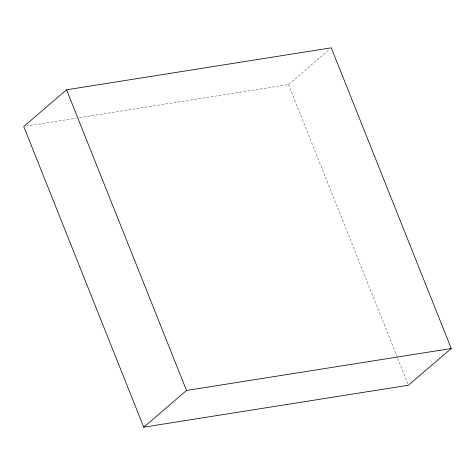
<?xml version="1.0" encoding="UTF-8"?>
<svg xmlns="http://www.w3.org/2000/svg" width="475" height="475" viewBox="0 0 475 475"><rect width="100%" height="100%" fill="white"/><g stroke="black" fill="none" stroke-linecap="round" stroke-linejoin="round"><path stroke-width="0.36" stroke-dasharray="2.38 1.78" d="M79.325 117.687L288.473 84.532L329.579 49.269M25.941 126.154L76.404 118.15M288.473 84.532L397.474 357.681M397.747 358.37L408.452 385.207"/><path stroke-width="0.71" d="M66.547 89.793L23.75 126.498L143.729 427.179L408.452 385.207L451.25 348.502L331.271 47.821L66.547 89.793L186.527 390.468L143.729 427.179M186.527 390.468L451.25 348.502"/></g></svg>
